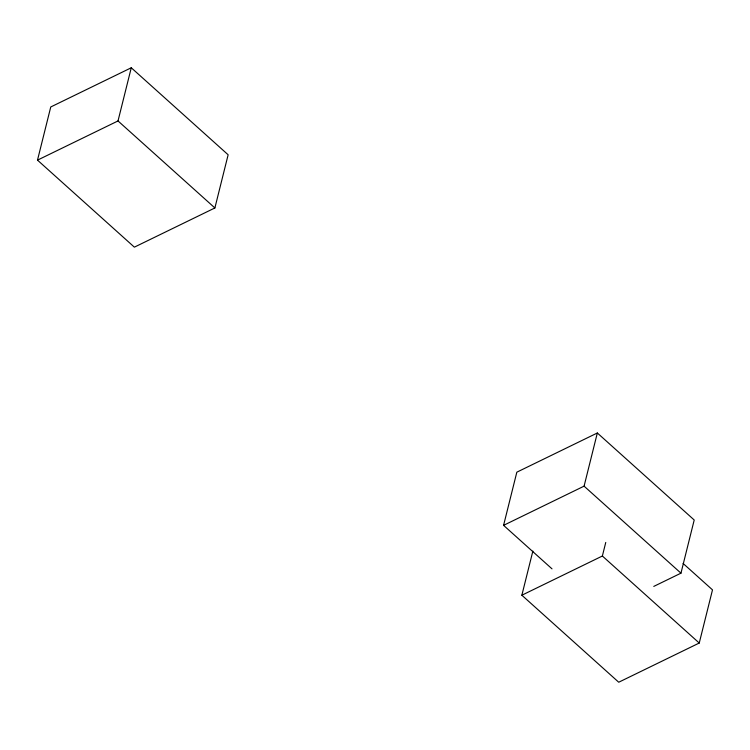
<?xml version="1.0" encoding="UTF-8"?>
<svg xmlns="http://www.w3.org/2000/svg" width="750" height="750" viewBox="0 0 750 750"><rect width="100%" height="100%" fill="white"/><g stroke="black" fill="none" stroke-linecap="round" stroke-linejoin="round"><path stroke-width="1.12" d="M37.5 160.134L50.756 106.969L131.269 67.772L228.141 154.781L214.884 207.956L134.372 247.153L37.5 160.134L118.012 120.938L131.269 67.772M552.009 568.856L503.578 525.347L516.834 472.181L597.337 432.984L694.209 520.003L680.962 573.169L653.775 586.406M683.091 563.447L712.5 589.866L699.244 643.031L618.731 682.228L521.859 595.219L532.866 551.1M503.578 525.347L584.081 486.15L597.337 432.984M521.859 595.219L602.372 556.013L605.756 542.438M584.081 486.15L680.962 573.169M118.012 120.938L214.884 207.956M602.372 556.013L699.244 643.031"/></g></svg>
